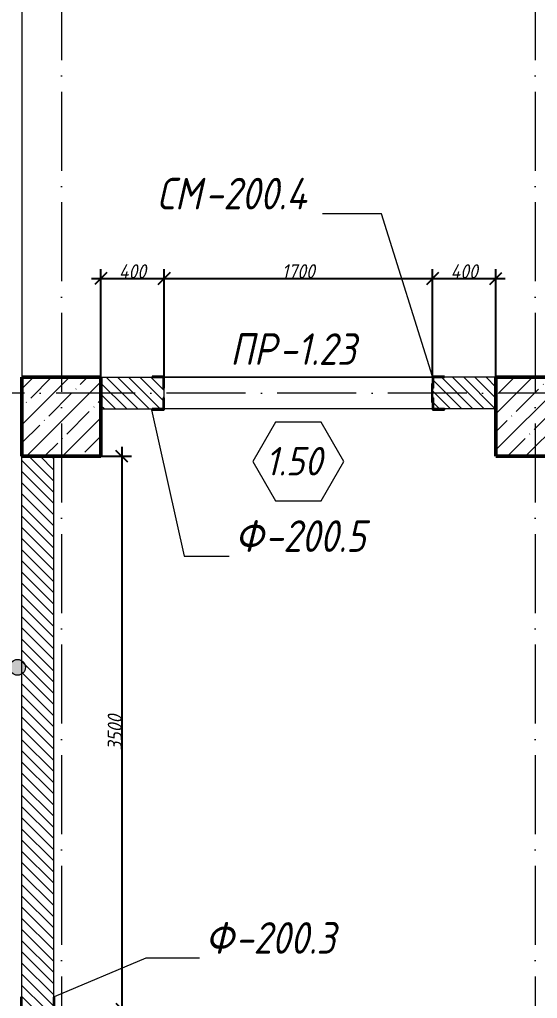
# Model space of a CAD drawing. Header units: millimetres. Extents: x -356862 to 418287, y 0 to 839748.
# Drawn here: x -129766 to -126487, y 603965 to 610162 of the extents above; entities that cross this region are included whole.
import ezdxf

# ---------------------------------------------------------------- set-up
doc = ezdxf.new("R2010")
doc.units = ezdxf.units.MM
doc.linetypes.add('50_200_ШТРИХ_1Т_ш5_п1_п1_', pattern=[700, 500, -100, 0, -100])
for name, color, linetype, lineweight in [('A-____-____-DIMS', 7, 'Continuous', 9), ('A-DOOR-____-IDEN', 7, 'Continuous', 9), ('A-DOOR-____-OTLN', 7, 'Continuous', 9), ('A-FLOR-____-OTLN', 7, 'Continuous', 9), ('A-GENM-____-IDEN', 7, 'Continuous', 9), ('A-GENM-____-MCUT', 7, 'Continuous', 25), ('A-GENM-____-OTLN', 7, 'Continuous', 9), ('A-GENM-____-OTLN-1', 7, 'Continuous', 25), ('G-____-____-TEXT', 7, 'Continuous', 9), ('S-COLS-____-MCUT', 7, 'Continuous', 50), ('S-COLS-____-OTLN', 7, 'Continuous', 9), ('S-GRID-____-OTLN-1', 7, '50_200_ШТРИХ_1Т_ш5_п1_п1_', 9)]:
    doc.layers.add(name, color=color, linetype=linetype, lineweight=lineweight)
for name, color, linetype, lineweight, true_color in [('A-DOOR-____-OTLN-1', 7, 'Continuous', 9, 0xffffff), ('A-WALL-____-MCUT-4', 7, 'Continuous', 13, 0x000000), ('A-WALL-____-PATT-3', 9, 'Continuous', 9, 0x808080), ('I-WALL-____-OTLN-1', 7, 'Continuous', 9, 0x000000)]:
    doc.layers.add(name, color=color, linetype=linetype, lineweight=lineweight, true_color=true_color)
doc.styles.add('ISOCPEUR_I_14', font='isocpeui.ttf', dxfattribs={"width": 0.9, "height": 180})
doc.styles.add('ISOCPEUR_I_2', font='isocpeui.ttf', dxfattribs={"width": 0.85, "height": 2.3})
doc.styles.add('ISOCPEUR_I_7', font='isocpeui.ttf', dxfattribs={"width": 0.9, "height": 90})
doc.dimstyles.new('ISO-1_8_0_9К_СРЕДНИЙ_Кладочные_2', dxfattribs={"dimscale": 304.8, "dimtxt": 89.638306, "dimasz": 0.246063, "dimexe": 0.19685, "dimexo": 0, "dimgap": 0, "dimtad": 1, "dimdec": 3, "dimrnd": 0.001, "dimdsep": 46, "dimtxsty": 'ISOCPEUR_I_7', "dimblk1": 'OBLIQUE', "dimblk2": 'OBLIQUE', "dimsah": 1, "dimcen": 0.09, "dimdle": 0.19685, "dimazin": 0, "dimtfac": 1, "dimtdec": 4, "dimtix": 1, "dimtmove": 1, "dimatfit": 3, "dimfxl": 1, "dimtvp": 1, "dimtolj": 1, "dimtzin": 0, "dimarcsym": 2})
pattern_1 = [(135, (-175000.736, 544716.51), (-35.35534, -35.35534), [])]

# ---------------------------------------------------------------- blocks, each defined once
blk = doc.blocks.new('BSC_Колонна _Прямоугольная - 500х500-V60-АР1_Кладочный план 1 этажа в осях 1-64_Ю-ЯЯ')
at = {"layer": 'S-COLS-____-OTLN'}
h = blk.add_hatch(dxfattribs=at)
h.set_pattern_fill('FP_60', color=256, style=0, pattern_type=2)
h.set_pattern_definition([(45, (-48500, -62931.04), (-114.04925, 114.04925), []), (45, (-48385.95, -62931.04), (-114.04925, 114.04925), [201.613, -40.323, 3.353, -36.97])])
h.paths.add_polyline_path([(-250, -250), (250, -250), (250, 250), (-250, 250)], flags=0)
at = {"layer": 'S-COLS-____-MCUT'}
for p, q in [((250, 250), (-250, 250)), ((-250, 250), (-250, -250)), ((250, -250), (250, 250)), ((-250, -250), (250, -250))]:
    blk.add_line(p, q, dxfattribs=at)
blk = doc.blocks.new('Проем_Дверь_Прямоугольный - 1700х2400h_дверные проемы-28051683-АР1_Кладочный план 1 этажа в осях 1-64_Ю-ЯЯ')
at = {"layer": 'A-DOOR-____-OTLN-1'}
for p, q in [((850, 100), (-850, 100)), ((850, -100), (-850, -100))]:
    blk.add_line(p, q, dxfattribs=at)
blk = doc.blocks.new('BSC_Колонна _Прямоугольная - 500х500-V90-АР1_Кладочный план 1 этажа в осях 1-64_Ю-ЯЯ')
at = {"layer": 'S-COLS-____-OTLN'}
h = blk.add_hatch(dxfattribs=at)
h.set_pattern_fill('FP_92', color=256, style=0, pattern_type=2)
h.set_pattern_definition([(45, (-45500, -62931.04), (-114.04925, 114.04925), []), (45, (-45385.95, -62931.04), (-114.04925, 114.04925), [201.613, -40.323, 3.353, -36.97])])
h.paths.add_polyline_path([(-250, -250), (250, -250), (250, 250), (-250, 250)], flags=0)
at = {"layer": 'S-COLS-____-MCUT'}
for p, q in [((250, 250), (-250, 250)), ((-250, 250), (-250, -250)), ((250, -250), (250, 250)), ((-250, -250), (250, -250))]:
    blk.add_line(p, q, dxfattribs=at)
blk = doc.blocks.new('Фахверк_СКБ_Уголок - 200_4010-27904266-АР1_Кладочный план 1 этажа в осях 1-64_Ю-ЯЯ')
at = {"layer": 'A-GENM-____-MCUT'}
for p, q in [((125, 156), (50, 156)), ((50, 156), (50, 150)), ((50, 150), (119, 150)), ((119, 150), (119, 81)), ((125, 81), (125, 156)), ((119, 81), (125, 81)), ((125, 19), (119, 19)), ((119, 19), (119, -50)), ((125, -56), (125, 19)), ((119, -50), (50, -50)), ((50, -50), (50, -56)), ((50, -56), (125, -56))]:
    blk.add_line(p, q, dxfattribs=at)
blk = doc.blocks.new('Фахверк_СКБ_Уголок - 200_3600-27915153-АР1_Кладочный план 1 этажа в осях 1-64_Ю-ЯЯ')
at = {"layer": 'A-GENM-____-MCUT'}
for p, q in [((125, 156), (50, 156)), ((50, 156), (50, 150)), ((50, 150), (119, 150)), ((119, 150), (119, 81)), ((125, 81), (125, 156)), ((119, 81), (125, 81)), ((125, 19), (119, 19)), ((119, 19), (119, -50)), ((125, -56), (125, 19)), ((119, -50), (50, -50)), ((50, -50), (50, -56)), ((50, -56), (125, -56))]:
    blk.add_line(p, q, dxfattribs=at)
blk = doc.blocks.new('154_Стойка_СКБ_Уголок - СМ-2530_200-28213945-АР1_Кладочный план 1 этажа в осях 1-64_Ю-ЯЯ')
at = {"layer": 'A-GENM-____-MCUT'}
for p, q in [((125, 156), (125, 81)), ((200, 156), (125, 156)), ((131, 81), (131, 150)), ((131, 150), (200, 150)), ((200, 150), (200, 156)), ((125, 81), (131, 81)), ((131, 19), (125, 19)), ((125, 19), (125, -56)), ((131, -50), (131, 19)), ((125, -56), (200, -56)), ((200, -50), (131, -50)), ((200, -56), (200, -50))]:
    blk.add_line(p, q, dxfattribs=at)
blk = doc.blocks.new('Стойка_Влож_Полоса боковая - Полоса-28213942-АР1_Кладочный план 1 этажа в осях 1-64_Ю-ЯЯ')
at = {"layer": 'A-GENM-____-OTLN'}
for p, q in [((-5, 60), (0, 60)), ((-5, -60), (-5, 60)), ((0, 31), (0, -31)), ((0, -60), (-5, -60))]:
    blk.add_line(p, q, dxfattribs=at)
blk = doc.blocks.new('Марка проема - марка проема-27336095-АР1_Кладочный план 1 этажа в осях 1-64_Ю-ЯЯ')
at = {"layer": 'A-DOOR-____-IDEN'}
for p, q in [((-1.439, 0.159), (-2.877, -2.333)), ((1.439, 0.159), (-1.439, 0.159)), ((2.877, -2.333), (1.439, 0.159)), ((-2.877, -2.333), (-1.439, -4.825)), ((1.439, -4.825), (2.877, -2.333)), ((-1.439, -4.825), (1.439, -4.825))]:
    blk.add_line(p, q, dxfattribs=at)
blk = doc.blocks.new('_Oblique')
at = {"color": 0, "linetype": 'ByBlock', "lineweight": -2}
blk.add_line((-0.5, -0.5), (0.5, 0.5), dxfattribs=at)
blk = doc.blocks.new('*D12320')
at = {"layer": 'A-____-____-DIMS', "color": 0, "lineweight": -2, "transparency": 16777216}
for p, q in [((-129117.8, 607457.6), (-129117.8, 603837.6)), ((-129550.7, 607397.6), (-129057.8, 607397.6)), ((-129544.7, 603897.6), (-129057.8, 603897.6))]:
    blk.add_line(p, q, dxfattribs=at)
at = {"layer": 'Defpoints', "color": 0, "transparency": 16777216}
for p in [(-129550.7, 607397.6), (-129544.7, 603897.6), (-129117.8, 603897.6)]:
    blk.add_point(p, dxfattribs=at)
at = {"layer": 'A-____-____-DIMS', "color": 0, "lineweight": -2, "transparency": 16777216, "xscale": 75, "yscale": 75, "zscale": 75}
for p, rotation in [((-129117.8, 607397.6), 90), ((-129117.8, 603897.6), 270)]:
    blk.add_blockref('_Oblique', p, dxfattribs=dict(at, rotation=rotation))
at = {"layer": 'A-____-____-DIMS', "color": 0, "transparency": 16777216, "insert": (-129162.8, 605647.6), "char_height": 90, "width": 546.104, "attachment_point": 5, "rotation": 90, "style": 'ISOCPEUR_I_7'}
blk.add_mtext('\\A1;3500', dxfattribs=at)
blk = doc.blocks.new('*D12342')
at = {"layer": 'A-____-____-DIMS', "color": 0, "lineweight": -2, "transparency": 16777216}
for p, q in [((-129250.7, 607897.6), (-129250.7, 608583.2)), ((-128850.7, 607903.6), (-128850.7, 608583.2)), ((-129310.7, 608523.2), (-128790.7, 608523.2))]:
    blk.add_line(p, q, dxfattribs=at)
at = {"layer": 'Defpoints', "color": 0, "transparency": 16777216}
for p in [(-128850.7, 608523.2), (-128850.7, 607903.6), (-129250.7, 607897.6)]:
    blk.add_point(p, dxfattribs=at)
at = {"layer": 'A-____-____-DIMS', "color": 0, "lineweight": -2, "transparency": 16777216, "xscale": 75, "yscale": 75, "zscale": 75, "rotation": 180}
blk.add_blockref('_Oblique', (-129250.7, 608523.2), dxfattribs=at)
at = {"layer": 'A-____-____-DIMS', "color": 0, "lineweight": -2, "transparency": 16777216, "xscale": 75, "yscale": 75, "zscale": 75}
blk.add_blockref('_Oblique', (-128850.7, 608523.2), dxfattribs=at)
at = {"layer": 'A-____-____-DIMS', "color": 0, "transparency": 16777216, "insert": (-129050.7, 608568.2), "char_height": 90, "width": 426.127, "attachment_point": 5, "style": 'ISOCPEUR_I_7'}
blk.add_mtext('\\A1;400', dxfattribs=at)
blk = doc.blocks.new('*D12343')
at = {"layer": 'A-____-____-DIMS', "color": 0, "lineweight": -2, "transparency": 16777216}
for p, q in [((-128850.7, 607903.6), (-128850.7, 608583.2)), ((-127150.7, 607897.6), (-127150.7, 608583.2)), ((-128910.7, 608523.2), (-127090.7, 608523.2))]:
    blk.add_line(p, q, dxfattribs=at)
at = {"layer": 'Defpoints', "color": 0, "transparency": 16777216}
for p in [(-127150.7, 608523.2), (-128850.7, 607903.6), (-127150.7, 607897.6)]:
    blk.add_point(p, dxfattribs=at)
at = {"layer": 'A-____-____-DIMS', "color": 0, "lineweight": -2, "transparency": 16777216, "xscale": 75, "yscale": 75, "zscale": 75, "rotation": 180}
blk.add_blockref('_Oblique', (-128850.7, 608523.2), dxfattribs=at)
at = {"layer": 'A-____-____-DIMS', "color": 0, "lineweight": -2, "transparency": 16777216, "xscale": 75, "yscale": 75, "zscale": 75}
blk.add_blockref('_Oblique', (-127150.7, 608523.2), dxfattribs=at)
at = {"layer": 'A-____-____-DIMS', "color": 0, "transparency": 16777216, "insert": (-128000.7, 608568.8), "char_height": 90, "width": 504.733, "attachment_point": 5, "style": 'ISOCPEUR_I_7'}
blk.add_mtext('\\A1;1700', dxfattribs=at)
blk = doc.blocks.new('*D12344')
at = {"layer": 'A-____-____-DIMS', "color": 0, "lineweight": -2, "transparency": 16777216}
for p, q in [((-127150.7, 607897.6), (-127150.7, 608583.2)), ((-126750.7, 607897.6), (-126750.7, 608583.2)), ((-127210.7, 608523.2), (-126690.7, 608523.2))]:
    blk.add_line(p, q, dxfattribs=at)
at = {"layer": 'Defpoints', "color": 0, "transparency": 16777216}
for p in [(-126750.7, 608523.2), (-127150.7, 607897.6), (-126750.7, 607897.6)]:
    blk.add_point(p, dxfattribs=at)
at = {"layer": 'A-____-____-DIMS', "color": 0, "lineweight": -2, "transparency": 16777216, "xscale": 75, "yscale": 75, "zscale": 75, "rotation": 180}
blk.add_blockref('_Oblique', (-127150.7, 608523.2), dxfattribs=at)
at = {"layer": 'A-____-____-DIMS', "color": 0, "lineweight": -2, "transparency": 16777216, "xscale": 75, "yscale": 75, "zscale": 75}
blk.add_blockref('_Oblique', (-126750.7, 608523.2), dxfattribs=at)
at = {"layer": 'A-____-____-DIMS', "color": 0, "transparency": 16777216, "insert": (-126950.7, 608568.2), "char_height": 90, "width": 426.127, "attachment_point": 5, "style": 'ISOCPEUR_I_7'}
blk.add_mtext('\\A1;400', dxfattribs=at)

msp = doc.modelspace()

# ---------------------------------------------------------------- hatches: boundary and pattern name
at = {"layer": 'A-WALL-____-PATT-3'}
h = msp.add_hatch(dxfattribs=at)
h.set_pattern_fill('FP_6', color=256, style=0, pattern_type=2)
h.set_pattern_definition(pattern_1)
h.paths.add_polyline_path([(-126750.7357, 607697.5526), (-126750.7357, 607897.5526), (-127144.7357, 607897.5526), (-127144.7357, 607828.5526), (-127150.7357, 607828.5526), (-127150.7357, 607766.5526), (-127144.7357, 607766.5526), (-127144.7357, 607697.5526), (-127075.7357, 607697.5526)], flags=0)
h.paths.add_polyline_path([(-128856.7357, 607697.5526), (-128856.7357, 607766.5526), (-128850.7357, 607766.5526), (-128850.7357, 607828.5526), (-128856.7357, 607828.5526), (-128856.7357, 607897.5526), (-129250.7357, 607897.5526), (-129250.7357, 607697.5526), (-128925.7357, 607697.5526)], flags=0)
h = msp.add_hatch(dxfattribs=at)
h.set_pattern_fill('FP_6', color=256, style=0, pattern_type=2)
h.set_pattern_definition(pattern_1)
h.paths.add_polyline_path([(-129550.7357, 600397.5526), (-129550.7357, 603897.5526), (-129619.7357, 603897.5526), (-129619.7357, 603903.5526), (-129550.7357, 603903.5526), (-129550.7357, 607397.5526), (-129750.7357, 607397.5526), (-129750.7357, 603903.5526), (-129681.7357, 603903.5526), (-129681.7357, 603897.5526), (-129750.7357, 603897.5526), (-129750.7357, 600397.5526)], flags=0)
at = {"layer": 'G-____-____-TEXT'}
h = msp.add_hatch(color=256, dxfattribs=at)
edge = h.paths.add_edge_path(flags=0)
edge.add_arc((-129778.9732, 606061.2015), 50, 0, 360)

# ---------------------------------------------------------------- linework, layer by layer
at = {"layer": 'A-FLOR-____-OTLN'}
for p, q in [((-129750.7357, 611997.5526), (-129750.7357, 607897.5526)), ((-127150.7357, 607897.5526), (-128850.7357, 607897.5526))]:
    msp.add_line(p, q, dxfattribs=at)
at = {"layer": 'A-GENM-____-IDEN'}
for p, q in [((-127473.5554, 608933.5), (-127848.1597, 608933.5)), ((-127150.7357, 607903.5526), (-127473.5554, 608933.5)), ((-128930.7357, 607691.5526), (-128723.1255, 606765.0705)), ((-128723.1255, 606765.0705), (-128438.4707, 606765.0705)), ((-129544.7357, 603977.5526), (-128965.2704, 604221.0347)), ((-128965.2704, 604221.0347), (-128626.632, 604221.0347))]:
    msp.add_line(p, q, dxfattribs=at)
at = {"layer": 'A-WALL-____-MCUT-4'}
for p, q in [((-129250.7357, 607897.5526), (-128925.7357, 607897.5526)), ((-126750.7357, 607897.5526), (-127075.7357, 607897.5526)), ((-128850.7357, 607766.5526), (-128850.7357, 607828.5526)), ((-129250.7357, 607697.5526), (-128925.7357, 607697.5526)), ((-126750.7357, 607697.5526), (-127075.7357, 607697.5526)), ((-129750.7357, 603972.5526), (-129750.7357, 607397.5526)), ((-129550.7357, 607397.5526), (-129550.7357, 603972.5526))]:
    msp.add_line(p, q, dxfattribs=at)
at = {"layer": 'G-____-____-TEXT'}
msp.add_circle((-129778.9732, 606061.2015), 50, dxfattribs=at)
at = {"layer": 'I-WALL-____-OTLN-1'}
for p, q in [((-128850.7357, 607897.5526), (-127150.7357, 607897.5526)), ((-127150.7357, 607697.5526), (-128850.7357, 607697.5526))]:
    msp.add_line(p, q, dxfattribs=at)
at = {"layer": 'S-GRID-____-OTLN-1'}
for p, q in [((-129500.7357, 635609.362), (-129500.7357, 597608.0984)), ((-126500.7357, 635609.362), (-126500.7357, 597608.0984)), ((-70926.3291, 607797.5526), (-179669.5059, 607797.5526))]:
    msp.add_line(p, q, dxfattribs=at)

# ---------------------------------------------------------------- block references
at = {"layer": 'A-DOOR-____-IDEN', "xscale": 99.99999999999993, "yscale": 99.99999999999993, "zscale": 99.99999999999993}
msp.add_blockref('Марка проема - марка проема-27336095-АР1_Кладочный план 1 этажа в осях 1-64_Ю-ЯЯ', (-128000.7357, 607597.5526), dxfattribs=at)
at = {"layer": 'A-DOOR-____-OTLN'}
msp.add_blockref('Проем_Дверь_Прямоугольный - 1700х2400h_дверные проемы-28051683-АР1_Кладочный план 1 этажа в осях 1-64_Ю-ЯЯ', (-128000.7357, 607797.5526), dxfattribs=at)
at = {"layer": 'A-GENM-____-OTLN'}
msp.add_blockref('Стойка_Влож_Полоса боковая - Полоса-28213942-АР1_Кладочный план 1 этажа в осях 1-64_Ю-ЯЯ', (-127150.7357, 607797.5526), dxfattribs=at)
at = {"layer": 'A-GENM-____-OTLN-1'}
for name, p in [('Фахверк_СКБ_Уголок - 200_4010-27904266-АР1_Кладочный план 1 этажа в осях 1-64_Ю-ЯЯ', (-128975.7357, 607747.5526)), ('154_Стойка_СКБ_Уголок - СМ-2530_200-28213945-АР1_Кладочный план 1 этажа в осях 1-64_Ю-ЯЯ', (-127275.7357, 607747.5526))]:
    msp.add_blockref(name, p, dxfattribs=at)
at = {"layer": 'A-GENM-____-OTLN-1', "rotation": 269.9999999999999}
msp.add_blockref('Фахверк_СКБ_Уголок - 200_3600-27915153-АР1_Кладочный план 1 этажа в осях 1-64_Ю-ЯЯ', (-129700.7357, 604022.5526), dxfattribs=at)
at = {"layer": 'S-COLS-____-OTLN'}
for name, p in [('BSC_Колонна _Прямоугольная - 500х500-V90-АР1_Кладочный план 1 этажа в осях 1-64_Ю-ЯЯ', (-129500.7357, 607647.5526)), ('BSC_Колонна _Прямоугольная - 500х500-V60-АР1_Кладочный план 1 этажа в осях 1-64_Ю-ЯЯ', (-126500.7357, 607647.5526))]:
    msp.add_blockref(name, p, dxfattribs=at)

# ---------------------------------------------------------------- texts
at = {"layer": 'A-DOOR-____-IDEN', "attachment_point": 1}
for s, insert, char_height, width, style in [('ПР', (-128432.5061, 608176.0721), 200, 375.18975, 'ISOCPEUR_I_2'), ('-1.23', (-128122.9436, 608176.0721), 200, 663.79725, 'ISOCPEUR_I_2'), ('1.50', (-128208.3748, 607456.3721), 180, 454.556812, 'ISOCPEUR_I_14')]:
    msp.add_mtext(s, dxfattribs=dict(at, insert=insert, char_height=char_height, width=width, style=style))
at = {"layer": 'A-GENM-____-IDEN', "char_height": 200, "attachment_point": 1, "style": 'ISOCPEUR_I_2'}
for s, insert, width in [('СМ', (-128895.7597, 609160.6162), 367.974562), ('-200.4', (-128592.1503, 609160.6162), 894.68325), ('\\fISOCPEUR|b0|i1|c204|p34|;\\W.9;Ф', (-128403.0274, 606992.1866), 230.886), ('-200.5', (-128212.5274, 606992.1866), 865.8225), ('\\fISOCPEUR|b0|i1|c204|p34|;\\W.9;Ф', (-128591.1887, 604448.1508), 230.886), ('-200.3', (-128400.6887, 604448.1508), 865.8225)]:
    msp.add_mtext(s, dxfattribs=dict(at, insert=insert, width=width))

# ---------------------------------------------------------------- dimensions: what is measured, and where the dimension line sits
at = {"layer": 'A-____-____-DIMS'}
for base, p1, p2, override, picture, middle in [((-128850.7357, 608523.1831), (-129250.7357, 607897.5526), (-128850.7357, 607903.5526), {"dimpost": '<>', "dimfxl": 400.044997}, '*D12342', (-129050.7357, 608568.1831)), ((-127150.7357, 608523.1831), (-128850.7357, 607903.5526), (-127150.7357, 607897.5526), {"dimpost": '<>', "dimfxl": 1700.010588}, '*D12343', (-128000.7357, 608568.7626)), ((-126750.7357, 608523.1831), (-127150.7357, 607897.5526), (-126750.7357, 607897.5526), {"dimpost": '<>', "dimfxl": 400}, '*D12344', (-126950.7357, 608568.1831))]:
    dim = msp.add_linear_dim(base=base, p1=p1, p2=p2, dimstyle='ISO-1_8_0_9К_СРЕДНИЙ_Кладочные_2', override=override, dxfattribs=at)
    dim.commit()
    dim.dimension.update_dxf_attribs({"geometry": picture, "text_midpoint": middle})
dim = msp.add_linear_dim(base=(-129117.7619, 603897.5526), p1=(-129550.7357, 607397.5526), p2=(-129544.7357, 603897.5526), angle=90, dimstyle='ISO-1_8_0_9К_СРЕДНИЙ_Кладочные_2', override={"dimpost": '<>', "dimfxl": 3500.005143}, dxfattribs=at)
dim.commit()
dim.dimension.update_dxf_attribs({"geometry": '*D12320', "text_midpoint": (-129162.7619, 605647.5526)})

doc.saveas('drawing.dxf')
